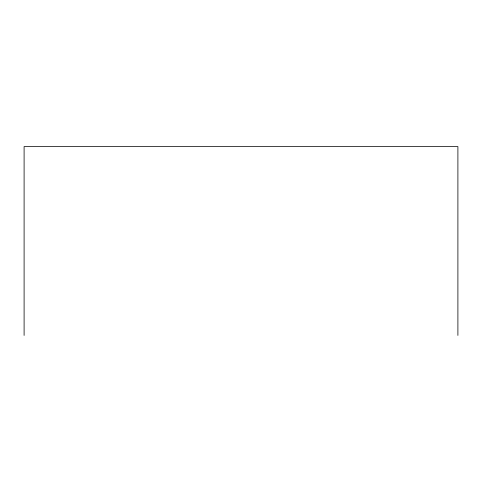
<?xml version="1.0" encoding="UTF-8"?>
<svg xmlns="http://www.w3.org/2000/svg" width="482" height="482" viewBox="0 0 482 482"><rect width="100%" height="100%" fill="white"/><g stroke="black" fill="none" stroke-linecap="round" stroke-linejoin="round"><path stroke-width="0.72" d="M457.9 335.424L457.9 146.576L24.1 146.576L24.1 335.424"/></g></svg>
